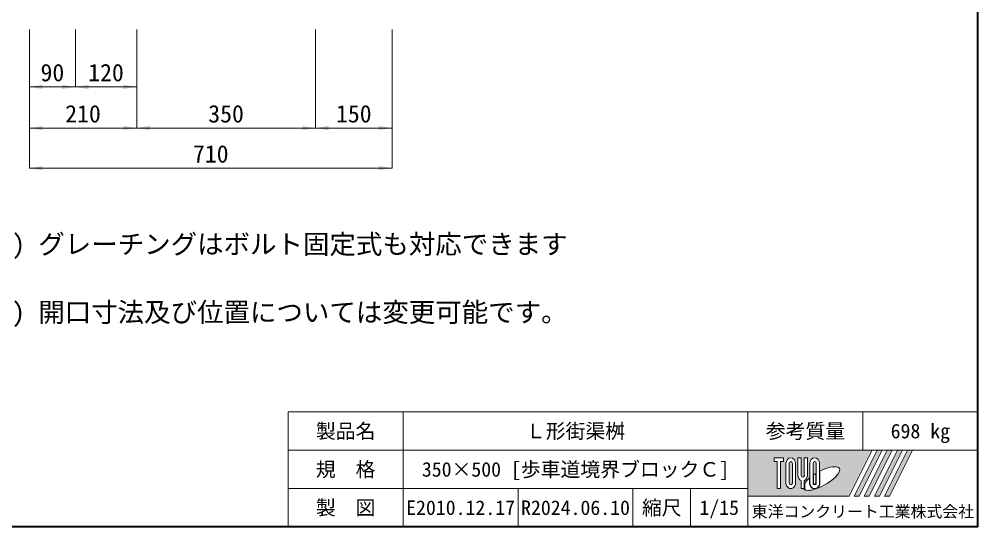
# Model space of a CAD drawing. Units: millimetres at full size, sheet at 1:15. Extents: x -4181 to 10399, y -2172 to 2767.
# Drawn here: x 4628 to 6504, y -2172 to -1178 of the extents above; entities that cross this region are included whole.
import ezdxf
from ezdxf.enums import TextEntityAlignment as Align

# ---------------------------------------------------------------- set-up
doc = ezdxf.new("R2010")
doc.units = ezdxf.units.MM
doc.header["$LTSCALE"] = 15
for name, color, linetype, lineweight in [('0_2', 7, 'Continuous', 9), ('寸法線', 7, 'Continuous', 9), ('枠', 7, 'Continuous', 5)]:
    doc.layers.add(name, color=color, linetype=linetype, lineweight=lineweight)
doc.styles.add('ＭＳ ゴシック', font='')
doc.styles.get('ＭＳ ゴシック').set_extended_font_data('MS Gothic')

# ---------------------------------------------------------------- blocks, each defined once
blk = doc.blocks.new('filled_arrow')
at = {"color": 0, "linetype": 'Continuous', "lineweight": -2}
blk.add_solid([(7.5, 1.25), (0, 0), (7.5, -1.25)], dxfattribs=at)

msp = doc.modelspace()

# ---------------------------------------------------------------- hatches: boundary and pattern name
at = {"layer": '枠'}
h = msp.add_hatch(color=256, dxfattribs=at)
h.paths.add_polyline_path([(6054.16, -2022.32), (6054.16, -2112.32), (6252.16, -2112.32), (6297.16, -2022.32)])
edge = h.paths.add_edge_path(flags=16)
edge.add_ellipse((6197.92, -2077.72), major_axis=(35.26, 19.74), ratio=0.3471473, start_angle=-144.31122, end_angle=72.1899, ccw=False)
edge.add_ellipse((6184.86, -2086.24), major_axis=(0, 12), ratio=0.8463542, start_angle=-160.70346, end_angle=-90)
edge.add_line((6195.02, -2086.24), (6195.02, -2063.36))
edge = h.paths.add_edge_path(flags=16)
edge.add_ellipse((6184.86, -2048.39), major_axis=(0, 11.08), ratio=0.8463542, start_angle=-90, end_angle=90, ccw=False)
edge.add_line((6194.24, -2048.39), (6194.24, -2086.24))
edge.add_ellipse((6184.86, -2086.24), major_axis=(0, 11.08), ratio=0.8463542, start_angle=90, end_angle=-90, ccw=False)
edge.add_line((6175.49, -2086.24), (6175.49, -2048.39))
edge = h.paths.add_edge_path(flags=16)
edge.add_line((6187.99, -2048.39), (6187.99, -2086.24))
edge.add_ellipse((6184.86, -2086.24), major_axis=(0, 3.69), ratio=0.8463541, start_angle=90, end_angle=-90, ccw=False)
edge.add_line((6181.74, -2086.24), (6181.74, -2048.39))
edge.add_ellipse((6184.86, -2048.39), major_axis=(0, 3.69), ratio=0.8463541, start_angle=-90, end_angle=90, ccw=False)
edge = h.paths.add_edge_path(flags=16)
edge.add_line((6187.21, -2067.74), (6187.21, -2086.24))
edge.add_ellipse((6184.86, -2086.24), major_axis=(0, 2.77), ratio=0.8463541, start_angle=90, end_angle=-90, ccw=False)
edge.add_line((6182.52, -2086.24), (6182.52, -2070.77))
edge.add_ellipse((6197.92, -2077.72), major_axis=(35.26, 19.74), ratio=0.3471473, start_angle=107.79174, end_angle=126.47132, ccw=False)
edge = h.paths.add_edge_path(flags=16)
edge.add_line((6170.8, -2037.32), (6170.8, -2071.24))
edge.add_ellipse((6161.43, -2071.24), major_axis=(0, 11.08), ratio=0.8463542, start_angle=-163.34117, end_angle=-90, ccw=False)
edge.add_line((6164.55, -2081.68), (6164.55, -2097.32))
edge.add_line((6164.55, -2097.32), (6158.3, -2097.32))
edge.add_line((6158.3, -2097.32), (6158.3, -2081.68))
edge.add_ellipse((6161.43, -2071.24), major_axis=(0, 11.08), ratio=0.8463542, start_angle=90, end_angle=163.34117, ccw=False)
edge.add_line((6152.05, -2071.24), (6152.05, -2037.32))
edge.add_line((6152.05, -2037.32), (6158.3, -2037.32))
edge.add_line((6158.3, -2037.32), (6158.3, -2071.24))
edge.add_ellipse((6161.43, -2071.24), major_axis=(0, 3.69), ratio=0.8463541, start_angle=90, end_angle=-90)
edge.add_line((6164.55, -2071.24), (6164.55, -2037.32))
edge.add_line((6164.55, -2037.32), (6170.8, -2037.32))
edge = h.paths.add_edge_path(flags=16)
edge.add_line((6174.71, -2076.69), (6174.71, -2086.24))
edge.add_ellipse((6184.86, -2086.24), major_axis=(0, 12), ratio=0.8463542, start_angle=90, end_angle=-171.54427)
edge.add_ellipse((6197.92, -2077.72), major_axis=(35.26, 19.74), ratio=0.3471473, start_angle=-178.64954, end_angle=-148.29244, ccw=False)
edge.add_line((6163.2, -2098.24), (6165.33, -2098.24))
edge.add_line((6165.33, -2098.24), (6165.33, -2086.54))
edge.add_ellipse((6197.92, -2077.72), major_axis=(35.26, 19.74), ratio=0.3471473, start_angle=148.21912, end_angle=165.90812, ccw=False)
edge = h.paths.add_edge_path(flags=16)
edge.add_ellipse((6137.99, -2048.39), major_axis=(0, 11.08), ratio=0.8463542, start_angle=-90, end_angle=90, ccw=False)
edge.add_line((6147.36, -2048.39), (6147.36, -2086.24))
edge.add_ellipse((6137.99, -2086.24), major_axis=(0, 11.08), ratio=0.8463542, start_angle=90, end_angle=-90, ccw=False)
edge.add_line((6128.61, -2086.24), (6128.61, -2048.39))
edge = h.paths.add_edge_path(flags=16)
edge.add_line((6141.11, -2048.39), (6141.11, -2086.24))
edge.add_ellipse((6137.99, -2086.24), major_axis=(0, 3.69), ratio=0.8463541, start_angle=90, end_angle=-90, ccw=False)
edge.add_line((6134.86, -2086.24), (6134.86, -2048.39))
edge.add_ellipse((6137.99, -2048.39), major_axis=(0, 3.69), ratio=0.8463541, start_angle=-90, end_angle=90, ccw=False)
h.paths.add_polyline_path([(6123.93, -2037.32), (6123.93, -2044.7), (6117.68, -2044.7), (6117.68, -2097.32), (6111.43, -2097.32), (6111.43, -2044.7), (6105.18, -2044.7), (6105.18, -2037.32)], flags=16)
for points in [[(6262.06, -2112.32), (6271.96, -2112.32), (6316.96, -2022.32), (6307.06, -2022.32)], [(6336.76, -2022.32), (6326.86, -2022.32), (6281.86, -2112.32), (6291.76, -2112.32)], [(6356.56, -2022.32), (6346.66, -2022.32), (6301.66, -2112.32), (6311.56, -2112.32)], [(6376.36, -2022.32), (6366.46, -2022.32), (6321.46, -2112.32), (6331.36, -2112.32)]]:
    msp.add_hatch(color=256, dxfattribs=at).paths.add_polyline_path(points)

# ---------------------------------------------------------------- linework, layer by layer
at = {"layer": '寸法線'}
for p, q in [((4647.62, -1198.25), (4647.62, -1310.82)), ((4647.62, -1198.25), (4647.62, -1391.48)), ((4647.62, -1198.25), (4647.62, -1470.04)), ((4737.62, -1198.25), (4737.62, -1310.82)), ((4737.62, -1198.25), (4737.62, -1310.82)), ((4857.62, -1198.25), (4857.62, -1391.48)), ((4857.62, -1198.25), (4857.62, -1310.82)), ((4857.62, -1198.25), (4857.62, -1391.48)), ((5207.62, -1198.25), (5207.62, -1391.48)), ((5207.62, -1198.25), (5207.62, -1391.48)), ((5357.62, -1198.25), (5357.62, -1391.48)), ((5357.62, -1198.25), (5357.62, -1470.04)), ((4737.62, -1310.82), (4647.62, -1310.82)), ((4857.62, -1310.82), (4737.62, -1310.82)), ((4647.62, -1391.48), (4857.62, -1391.48)), ((5207.62, -1391.48), (4857.62, -1391.48)), ((5357.62, -1391.48), (5207.62, -1391.48)), ((5357.62, -1470.04), (4647.62, -1470.04))]:
    msp.add_line(p, q, dxfattribs=at)
at = {"layer": '枠', "lineweight": 40}
for q in [(6504.16, 2027.68), (3609.16, -2172.32)]:
    msp.add_line((6504.16, -2172.32), q, dxfattribs=at)
at = {"layer": '枠', "lineweight": 20}
for p, q in [((6504.16, -1947.32), (5154.16, -1947.32)), ((5154.16, -2172.32), (5154.16, -1947.32)), ((5379.16, -2172.32), (5379.16, -1947.32)), ((6054.16, -2172.32), (6054.16, -1947.32)), ((6279.16, -2022.32), (6279.16, -1947.32)), ((6504.16, -2022.32), (5154.16, -2022.32)), ((6054.16, -2097.32), (5154.16, -2097.32)), ((5604.16, -2172.32), (5604.16, -2097.32)), ((5829.16, -2172.32), (5829.16, -2097.32)), ((5941.66, -2172.32), (5941.66, -2097.32))]:
    msp.add_line(p, q, dxfattribs=at)
at = {"layer": '枠'}
for p, q in [((6054.16, -2022.32), (6297.16, -2022.32)), ((6054.16, -2022.32), (6054.16, -2112.32)), ((6297.16, -2022.32), (6252.16, -2112.32)), ((6307.06, -2022.32), (6262.06, -2112.32)), ((6316.96, -2022.32), (6271.96, -2112.32)), ((6326.86, -2022.32), (6281.86, -2112.32)), ((6336.76, -2022.32), (6291.76, -2112.32)), ((6346.66, -2022.32), (6301.66, -2112.32)), ((6307.06, -2022.32), (6316.96, -2022.32)), ((6356.56, -2022.32), (6311.56, -2112.32)), ((6366.46, -2022.32), (6321.46, -2112.32)), ((6326.86, -2022.32), (6336.76, -2022.32)), ((6376.36, -2022.32), (6331.36, -2112.32)), ((6346.66, -2022.32), (6356.56, -2022.32)), ((6366.46, -2022.32), (6376.36, -2022.32)), ((6105.18, -2037.32), (6123.93, -2037.32)), ((6105.18, -2037.32), (6105.18, -2044.7)), ((6111.43, -2044.7), (6105.18, -2044.7)), ((6111.43, -2044.7), (6111.43, -2097.32)), ((6123.93, -2044.7), (6117.68, -2044.7)), ((6117.68, -2044.7), (6117.68, -2097.32)), ((6123.93, -2037.32), (6123.93, -2044.7)), ((6152.05, -2071.24), (6152.05, -2037.32)), ((6152.05, -2037.32), (6158.3, -2037.32)), ((6158.3, -2037.32), (6158.3, -2071.24)), ((6164.55, -2071.24), (6164.55, -2037.32)), ((6164.55, -2037.32), (6170.8, -2037.32)), ((6170.8, -2037.32), (6170.8, -2071.24)), ((6128.61, -2048.39), (6128.61, -2086.24)), ((6134.86, -2086.24), (6134.86, -2048.39)), ((6141.11, -2048.39), (6141.11, -2086.24)), ((6147.36, -2086.24), (6147.36, -2048.39)), ((6175.49, -2048.39), (6175.49, -2086.24)), ((6181.74, -2086.24), (6181.74, -2048.39)), ((6187.99, -2048.39), (6187.99, -2086.24)), ((6194.24, -2086.24), (6194.24, -2048.39)), ((6195.02, -2086.24), (6195.02, -2063.36)), ((6158.3, -2081.68), (6158.3, -2097.32)), ((6164.55, -2081.68), (6164.55, -2097.32)), ((6174.71, -2076.69), (6174.71, -2086.24)), ((6182.52, -2086.24), (6182.52, -2070.77)), ((6187.21, -2067.74), (6187.21, -2086.24)), ((6117.68, -2097.32), (6111.43, -2097.32)), ((6164.55, -2097.32), (6158.3, -2097.32)), ((6163.2, -2098.24), (6165.33, -2098.24)), ((6165.33, -2086.54), (6165.33, -2098.24)), ((6054.16, -2112.32), (6252.16, -2112.32)), ((6262.06, -2112.32), (6271.96, -2112.32)), ((6281.86, -2112.32), (6291.76, -2112.32)), ((6301.66, -2112.32), (6311.56, -2112.32)), ((6321.46, -2112.32), (6331.36, -2112.32))]:
    msp.add_line(p, q, dxfattribs=at)
for centre, major_axis, ratio, start_param, end_param in [((6137.99, -2048.39), (0, 11.08), 0.846354, 4.712389, 7.8539816), ((6137.99, -2048.39), (0, 3.69), 0.846354, 4.712389, 7.8539816), ((6184.86, -2048.39), (0, 11.08), 0.846354, 4.712389, 7.8539816), ((6184.86, -2048.39), (0, 3.69), 0.846354, 4.712389, 7.8539816), ((6197.92, -2077.72), (35.26, 19.74), 0.347147, 4.2621853, 7.7429163), ((6161.43, -2071.24), (0, 11.08), 0.846354, 1.5707963, 2.8017557), ((6161.43, -2071.24), (0, 3.69), 0.846354, 1.5707963, 4.712389), ((6161.43, -2071.24), (0, 11.08), 0.846354, 3.4814296, 4.712389), ((6197.92, -2077.72), (35.26, 19.74), 0.347147, 2.0815197, 2.5155126), ((6197.92, -2077.72), (35.26, 19.74), 0.347147, 1.6817405, 1.8219833), ((6137.99, -2086.24), (0, 11.08), 0.846354, 1.5707963, 4.712389), ((6137.99, -2086.24), (0, 3.69), 0.846354, 1.5707963, 4.712389), ((6197.92, -2077.72), (35.26, 19.74), 0.347147, 3.2093975, 4.2004451), ((6184.86, -2086.24), (0, 12), 0.846354, 1.5707963, 3.3154679), ((6184.86, -2086.24), (0, 11.08), 0.846354, 1.5707963, 4.712389), ((6184.86, -2086.24), (0, 3.69), 0.846354, 1.5707963, 4.712389), ((6184.86, -2086.24), (0, 2.77), 0.846354, 1.5707963, 4.712389), ((6184.86, -2086.24), (0, 12), 0.846354, 3.5338438, 4.712389)]:
    msp.add_ellipse(centre, major_axis=major_axis, ratio=ratio, start_param=start_param, end_param=end_param, dxfattribs=at)

# ---------------------------------------------------------------- block references
at = {"layer": '寸法線', "xscale": 3.47, "yscale": 3.47}
for p in [(4647.62, -1310.82), (4737.62, -1310.82), (4647.62, -1391.48), (4857.62, -1391.48), (5207.62, -1391.48), (4647.62, -1470.04)]:
    msp.add_blockref('filled_arrow', p, dxfattribs=at)
at = {"layer": '寸法線', "xscale": 3.47, "yscale": 3.47, "rotation": 180}
for p in [(4737.62, -1310.82), (4857.62, -1310.82), (4857.62, -1391.48), (5207.62, -1391.48), (5357.62, -1391.48), (5357.62, -1470.04)]:
    msp.add_blockref('filled_arrow', p, dxfattribs=at)

# ---------------------------------------------------------------- texts
at = {"layer": '0_2', "style": 'ＭＳ ゴシック'}
for s, p in [('注1) グレーチングはボルト固定式も対応できます', (4535.8, -1599.78)), ('  2) 開口寸法及び位置については変更可能です。', (4535.8, -1733.11))]:
    msp.add_text(s, height=37.98, dxfattribs=at).set_placement(p, align=Align.TOP_LEFT)
at = {"layer": '寸法線', "style": 'ＭＳ ゴシック'}
for s, p in [('90', (4692.62, -1282.82)), ('120', (4797.62, -1282.82)), ('210', (4752.62, -1363.48)), ('350', (5032.62, -1363.48)), ('150', (5282.62, -1363.48)), ('710', (5002.62, -1442.04))]:
    msp.add_text(s, height=34.18, dxfattribs=at).set_placement(p, align=Align.MIDDLE_CENTER)
at = {"layer": '枠', "style": 'ＭＳ ゴシック'}
for s, height, p in [('製品名', 28.48, (5266.66, -1984.82)), ('Ｌ形街渠桝', 28.48, (5716.66, -1984.82)), ('参考質量', 28.48, (6166.66, -1984.82)), ('698 kg', 28.48, (6391.66, -1984.82)), ('規\u3000格', 28.48, (5266.66, -2059.82)), ('350×500 [歩車道境界ブロックＣ]', 28.48, (5716.66, -2059.82)), ('製\u3000図', 28.48, (5266.66, -2134.82)), ('縮尺', 28.48, (5885.41, -2134.82)), ('1/15', 28.48, (5997.91, -2134.82)), ('E2010.12.17', 28.48, (5491.66, -2134.82)), ('R2024.06.10', 28.48, (5716.66, -2134.82)), ('東洋コンクリート工業株式会社', 22.79, (6279.16, -2142.32))]:
    msp.add_text(s, height=height, dxfattribs=at).set_placement(p, align=Align.MIDDLE_CENTER)

doc.saveas('drawing.dxf')
